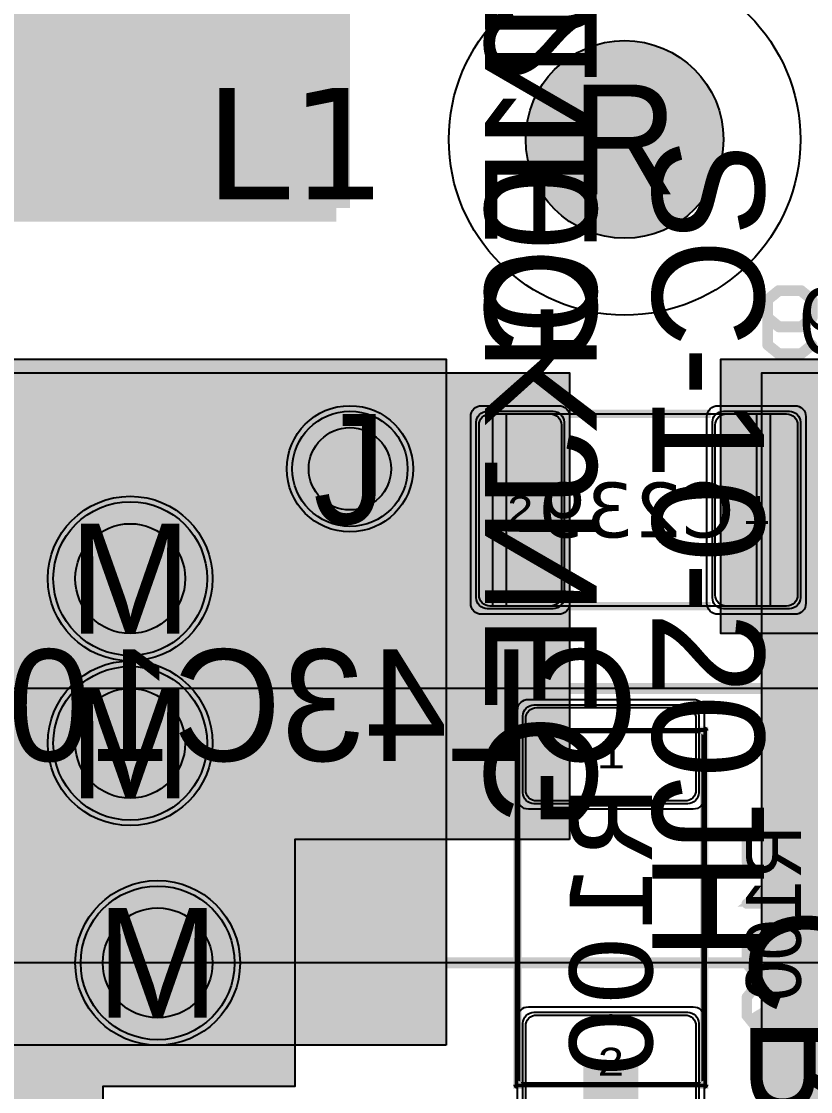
# Model space of a CAD drawing. Extents: x -23 to 289, y -67 to 135.
# Drawn here: x 38.77 to 53.14, y 10.16 to 29.65 of the extents above; entities that cross this region are included whole.
import ezdxf
from ezdxf.enums import TextEntityAlignment as Align

# ---------------------------------------------------------------- set-up
doc = ezdxf.new("R2010")
doc.units = 0
doc.header["$MEASUREMENT"] = 0
for name, color, linetype in [('ASSEMBLY_OUTLINES_BTM', 191, 'CONTINUOUS'), ('ASSEMBLY_OUTLINES_TOP', 102, 'CONTINUOUS'), ('ASSEMBLY_PART_NUMBERS_BTM', 191, 'CONTINUOUS'), ('ASSEMBLY_PART_NUMBERS_TOP', 102, 'CONTINUOUS'), ('ASSEMBLY_REF_DES_BTM', 191, 'CONTINUOUS'), ('ASSEMBLY_REF_DES_TOP', 102, 'CONTINUOUS'), ('DRILL_DRAWING', 21, 'CONTINUOUS'), ('GENERATED_SILKSCREEN_BTM', 255, 'CONTINUOUS'), ('GENERATED_SILKSCREEN_TOP', 140, 'CONTINUOUS'), ('MOUNTING_HOLE_PADS_LAYER14', 150, 'CONTINUOUS'), ('MOUNTING_HOLE_PADS_LAYER15', 230, 'CONTINUOUS'), ('MOUNTING_HOLES_LAYER_BOT17', 42, 'CONTINUOUS'), ('MOUNTING_HOLES_LAYER_TOP', 42, 'CONTINUOUS'), ('PART_PADS_SMD_BTM', 230, 'CONTINUOUS'), ('PIN_NUMBERS_BTM', 8, 'CONTINUOUS'), ('PIN_NUMBERS_TOP', 8, 'CONTINUOUS'), ('PLACEMENT_OUTLINES_BTM', 222, 'CONTINUOUS'), ('PLACEMENT_OUTLINES_TOP', 130, 'CONTINUOUS'), ('PLANE_DATA_LAYER_BOTTOM', 230, 'CONTINUOUS'), ('PLANE_DATA_LAYER_TOP', 150, 'CONTINUOUS'), ('PLANE_SHAPES_LAYER_BOTTOM', 230, 'CONTINUOUS'), ('PLANE_SHAPES_LAYER_TOP', 150, 'CONTINUOUS'), ('SILKSCREEN_OUTLINES_BTM', 211, 'CONTINUOUS'), ('SILKSCREEN_OUTLINES_TOP', 150, 'CONTINUOUS'), ('SILKSCREEN_REF_DES_BTM', 211, 'CONTINUOUS'), ('SOLDERMASK_PADS_BTM', 12, 'CONTINUOUS'), ('SOLDERMASK_PADS_TOP', 180, 'CONTINUOUS'), ('SOLDERPASTE_PADS_BTM', 12, 'CONTINUOUS'), ('TRACES_LAYER_BOTTOM', 230, 'CONTINUOUS')]:
    doc.layers.add(name, color=color, linetype=linetype)
doc.styles.add('COURIER_NEW', font='COUR.TTF')
doc.styles.add('VERDANA', font='verdana.TTF')
doc.styles.add('VERIBEST_GERBER_0', font='txt')

msp = doc.modelspace()

# ---------------------------------------------------------------- hatches: boundary and pattern name
at = {"layer": 'MOUNTING_HOLES_LAYER_BOT17'}
h = msp.add_hatch(color=256, dxfattribs=at)
edge = h.paths.add_edge_path()
edge.add_arc((49.75, 27.5), 1.8, 0, 360)
h = msp.add_hatch(color=256, dxfattribs=at)
edge = h.paths.add_edge_path()
edge.add_arc((44.75, 21.5), 0.75, 0, 360)
h = msp.add_hatch(color=256, dxfattribs=at)
edge = h.paths.add_edge_path()
edge.add_arc((40.75, 19.5), 1, 0, 360)
h = msp.add_hatch(color=256, dxfattribs=at)
edge = h.paths.add_edge_path()
edge.add_arc((40.75, 16.5), 1, 0, 360)
h = msp.add_hatch(color=256, dxfattribs=at)
edge = h.paths.add_edge_path()
edge.add_arc((41.25, 12.5), 1, 0, 360)
at = {"layer": 'MOUNTING_HOLES_LAYER_TOP'}
h = msp.add_hatch(color=256, dxfattribs=at)
edge = h.paths.add_edge_path()
edge.add_arc((49.75, 27.5), 1.8, 0, 360)
h = msp.add_hatch(color=256, dxfattribs=at)
edge = h.paths.add_edge_path()
edge.add_arc((44.75, 21.5), 0.75, 0, 360)
h = msp.add_hatch(color=256, dxfattribs=at)
edge = h.paths.add_edge_path()
edge.add_arc((40.75, 19.5), 1, 0, 360)
h = msp.add_hatch(color=256, dxfattribs=at)
edge = h.paths.add_edge_path()
edge.add_arc((40.75, 16.5), 1, 0, 360)
h = msp.add_hatch(color=256, dxfattribs=at)
edge = h.paths.add_edge_path()
edge.add_arc((41.25, 12.5), 1, 0, 360)
at = {"layer": 'PLANE_DATA_LAYER_BOTTOM'}
h = msp.add_hatch(color=256, dxfattribs=at)
h.paths.add_polyline_path([(48.75, 37.576235, -0.5495884529092114), (48.641391, 37.507271, 0.1102706804063819), (48.45, 37.55), (47.25, 37.55, 0.414213562373095), (46.8, 37.1), (46.8, 33.9, 0.414213562373095), (47.25, 33.45), (48.45, 33.45, 0.1102706804063819), (48.641391, 33.492729, -0.5495884529092114), (48.75, 33.423765), (48.75, 31.5762, -0.414213562373095), (48.6738, 31.5), (44.500008, 31.5, 0.414213562373095), (44.5, 31.499992), (44.5, 26.0762, -0.414213562373095), (44.4238, 26), (35.750008, 26, 0.414213562373095), (35.75, 25.999992), (35.75, 17.3262, -0.414213562373095), (35.6738, 17.25), (35.408639, 17.25, -0.6196474517591704), (35.347893, 17.372204, 0.1634754168601708), (35.5, 17.825), (35.5, 20.825, 0.414213562373095), (34.75, 21.575), (22.75, 21.575, 0.414213562373095), (22, 20.825), (22, 17.825, 0.1634754168601701), (22.152107, 17.372204, -0.6196474517591704), (22.091361, 17.25), (21.5762, 17.25, -0.414213562373095), (21.5, 17.3262), (21.5, 27.4238, -0.414213562373095), (21.5762, 27.5), (37.999992, 27.5, 0.414213562373095), (38, 27.500008), (38, 39.749992, 0.414213562373095), (37.999992, 39.75), (34.0762, 39.75, -0.414213562373095), (34, 39.8262), (34, 54.4238, -0.414213562373095), (34.0762, 54.5), (36.297938, 54.5, -0.414213562373095), (36.374138, 54.4238, -0.3481178070653989), (36.315369, 54.34962, 8.627133222483515), (37.184631, 54.34962, -0.3481178070653989), (37.125862, 54.4238, -0.414213562373095), (37.202062, 54.5), (39.749992, 54.5, 0.414213562373095), (39.75, 54.500008), (39.75, 60.4238, -0.414213562373095), (39.8262, 60.5), (48.4238, 60.5, -0.414213562373095), (48.5, 60.4238), (48.5, 55.5262, -0.414213562373095), (48.4238, 55.45), (48.35, 55.45, 0.414213562373095), (47.9, 55), (47.9, 53.600002, 0.0113121250404393), (47.900461, 53.579648, -0.0113128039267009), (47.900539, 53.576201), (47.900539, 53.5762, -0.414213562373095), (47.824339, 53.5), (46.000008, 53.5, 0.414213562373095), (46, 53.499992), (46, 37.750008, 0.414213562373095), (46.000008, 37.75), (48.6738, 37.75, -0.414213562373095), (48.75, 37.6738)], flags=0)
h.paths.add_polyline_path([(34.85, 42.5, -0.9999999999999999), (38.65, 42.5, -0.9999999999999999)], flags=0)
h.paths.add_polyline_path([(41.987, 37.057838, 2.7018286674560716), (39.513, 37.057838, -0.4597262686416266), (39.513, 36.942162, 2.70182866745607), (41.987, 36.942162, -0.4597262686416268)], flags=0)
h.paths.add_polyline_path([(39.35, 42.5, -0.9999999999999999), (43.15, 42.5, -0.9999999999999999)], flags=0)
h.paths.add_polyline_path([(43.2, 33.5, -0.9999999999999999), (46.3, 33.5, -0.9999999999999999)], flags=0)
h.paths.add_polyline_path([(45.56043, 57.586258, 0.7163993986891788), (48.25, 58.499999), (48.25, 58.500001, 0.7163993986891788), (45.56043, 59.413742, -0.4928320379335345), (45.43957, 59.413742, 0.4928325361211646), (43.06043, 59.413742, -0.4928320379335345), (42.93957, 59.413742, 0.7163993986891788), (40.25, 58.500001), (40.25, 58.499999, 0.7163993986891788), (42.93957, 57.586258, -0.4928320379335345), (43.06043, 57.586258, 0.4928325361211646), (45.43957, 57.586258, -0.4928320379335345)], flags=0)
h = msp.add_hatch(color=256, dxfattribs=at)
h.paths.add_polyline_path([(48.75, 22.826235, -0.5495884529091984), (48.641391, 22.757271, 0.1102706804063827), (48.45, 22.8), (47.25, 22.8, 0.414213562373095), (46.8, 22.35), (46.8, 19.15, 0.414213562373095), (47.25, 18.7), (48.45, 18.7, 0.1102706804063827), (48.641391, 18.742729, -0.5495884529091984), (48.75, 18.673765), (48.75, 17.5262, -0.414213562373095), (48.6738, 17.45), (48.1, 17.45, 0.414213562373095), (47.65, 17), (47.65, 15.6, 0.414213562373095), (48.1, 15.15), (48.6738, 15.15, -0.414213562373095), (48.75, 15.0738), (48.75, 14.8262, -0.414213562373095), (48.6738, 14.75), (43.750008, 14.75, 0.414213562373095), (43.75, 14.749992), (43.75, 10.3262, -0.414213562373095), (43.6738, 10.25), (40.250008, 10.25, 0.414213562373095), (40.25, 10.249992), (40.25, 0.8262, -0.414213562373095), (40.1738, 0.75), (37.8006, 0.75, -0.7527650843229169), (37.76009, 0.89074, 3.4742051530843248), (35.73991, 0.89074, -0.7527650843229169), (35.6994, 0.75), (33.230342, 0.75, -0.8128715780048824), (33.199868, 0.896041, 4.792273559791679), (31.800132, 0.896041, -0.8128715780048646), (31.769658, 0.75), (20.5762, 0.75, -0.414213562373095), (20.5, 0.8262), (20.5, 5.823834, -0.7996942034349959), (20.645032, 5.856523, 0.5604170451620436), (23.18957, 5.586258, -0.4928320379335695), (23.31043, 5.586258, 0.4928325361211643), (25.68957, 5.586258, -0.4928320379335695), (25.81043, 5.586258, 0.7163993986891787), (28.5, 6.499999), (28.5, 6.500001, 0.7163993986891787), (25.81043, 7.413742, -0.4928320379335696), (25.68957, 7.413742, 0.4928325361211643), (23.31043, 7.413742, -0.4928320379335696), (23.18957, 7.413742, 0.5604170451620436), (20.645032, 7.143477, -0.7996942034349959), (20.5, 7.176166), (20.5, 9.749992, 0.414213562373095), (20.499992, 9.75), (17.53156, 9.750002, -0.1989133663344645), (17.477678, 9.77232), (13.27232, 13.977678, -0.1989099556853627), (13.250002, 14.031559), (13.250002, 14.03156), (13.25, 23.249992, 0.414213562373095), (13.249992, 23.25), (11.027106, 23.25, -0.414213562373095), (10.950906, 23.3262, -0.1578452520741004), (10.965365, 23.37086, 0.3237649759328937), (10.965365, 25.12914, -0.1578452520741004), (10.950906, 25.1738, -0.414213562373095), (11.027106, 25.25), (13.249992, 25.25, 0.414213562373095), (13.25, 25.250008), (13.25, 28.999996), (13.249997, 29.000001), (11.500002, 30.749998, 0.2076843461898077), (11.499996, 30.75), (0.8262, 30.75, -0.414213562373095), (0.75, 30.8262), (0.75, 34.4238, -0.414213562373095), (0.8262, 34.5), (13.218438, 34.5, -0.1989133663344662), (13.27232, 34.477682), (15.47768, 32.272322, -0.1989099556853713), (15.499998, 32.218441), (15.499998, 32.21844), (15.5, 14.250004), (15.500003, 14.249999), (18.249998, 11.500002, 0.2076843462273114), (18.250004, 11.5), (21.499992, 11.5, 0.414213562373095), (21.5, 11.500008), (21.5, 14.9238, -0.414213562373095), (21.5762, 15), (38.249992, 15, 0.414213562373095), (38.25, 15.000008), (38.25, 23.1738, -0.414213562373095), (38.3262, 23.25), (48.6738, 23.25, -0.414213562373095), (48.75, 23.1738)], flags=0)
h.paths.add_polyline_path([(2.75, 32.65, -0.9999999999999999), (5.75, 32.65, -0.9999999999999999)], flags=0)
h.paths.add_polyline_path([(10.35, 31.15, 0.414213562373095), (11.25, 32.05), (11.25, 33.25, 0.414213562373095), (10.35, 34.15), (9.15, 34.15, 0.414213562373095), (8.25, 33.25), (8.25, 32.05, 0.414213562373095), (9.15, 31.15)], flags=0)
h.paths.add_polyline_path([(37.75, 10.6, 0.414213562373095), (38.65, 11.5), (38.65, 13.5, 0.414213562373095), (37.75, 14.4), (35.75, 14.4, 0.414213562373095), (34.85, 13.5), (34.85, 11.5, 0.414213562373095), (35.75, 10.6)], flags=0)
h.paths.add_polyline_path([(41.987, 18.057838, 2.7018286674560645), (39.513, 18.057838, -0.4597262686416451), (39.513, 17.942162, 2.7018286674560645), (41.987, 17.942162, -0.4597262686416451)], flags=0)
h.paths.add_polyline_path([(39.35, 12.5, -0.9999999999999999), (43.15, 12.5, -0.9999999999999999)], flags=0)
h.paths.add_polyline_path([(43.2, 21.5, -0.9999999999999999), (46.3, 21.5, -0.9999999999999999)], flags=0)
h = msp.add_hatch(color=256, dxfattribs=at)
h.paths.add_polyline_path([(65, 0.8262, -0.414213562373095), (64.9238, 0.75), (63.8006, 0.75, -0.7527650843229169), (63.76009, 0.89074, 3.4742051530843248), (61.73991, 0.89074, -0.7527650843229169), (61.6994, 0.75), (54.3262, 0.75, -0.414213562373095), (54.25, 0.8262), (54.25, 18.5), (51.5762, 18.5, -0.414213562373095), (51.5, 18.5762), (51.5, 18.6238, -0.414213562373095), (51.5762, 18.7), (52.75, 18.7, 0.414213562373095), (53.2, 19.15), (53.2, 20.812657, -0.8025640284482682), (53.345259, 20.844864, 4.51011873406487), (53.345259, 22.155136, -0.8025640284482682), (53.2, 22.187343), (53.2, 22.35, 0.414213562373095), (52.75, 22.8), (51.5762, 22.8, -0.414213562373095), (51.5, 22.8762), (51.5, 23.4238, -0.414213562373095), (51.5762, 23.5), (60.9238, 23.5, -0.414213562373095), (61, 23.4238), (61, 14.75), (64.9238, 14.75, -0.414213562373095), (65, 14.6738)], flags=0)
h.paths.add_polyline_path([(56.35, 12.5, -0.9999999999999999), (60.15, 12.5, -0.9999999999999999)], flags=0)
h.paths.add_polyline_path([(59.987, 18.057838, 2.7018286674560645), (57.513, 18.057838, -0.4597262686416451), (57.513, 17.942162, 2.7018286674560645), (59.987, 17.942162, -0.4597262686416451)], flags=0)
h.paths.add_polyline_path([(60.85, 12.5, -0.9999999999999999), (64.65, 12.5, -0.9999999999999999)], flags=0)
for points in [[(48.45, 22.35), (48.534562, 22.869361)], [(52.15, 22.35), (52.15, 22.8762)], [(47.25, 22.35), (46.87792, 22.72208)], [(44.75, 21.5), (43.564687, 22.613355)], [(44.75, 21.5), (45.935313, 22.613355)], [(44.75, 21.5), (43.600103, 20.350103)], [(44.75, 21.5), (45.899897, 20.350103)], [(40.75, 19.5), (39.352616, 20.897384)], [(40.75, 19.5), (42.147384, 20.897384)], [(52.75, 19.908816), (53.2762, 19.908816)], [(40.75, 19.5), (39.188749, 18.288446)], [(40.75, 19.5), (42.311251, 18.288446)], [(47.25, 19.15), (46.87792, 18.77792)], [(48.45, 19.15), (48.534552, 18.630638)], [(40.75, 16.5), (39.188771, 17.711581)], [(40.75, 16.5), (42.311251, 17.711554)], [(48.3625, 17), (48.3625, 17.5262)], [(40.75, 16.5), (39.352616, 15.102616)], [(40.75, 16.5), (42.147384, 15.102616)], [(48.1, 16.3), (47.5738, 16.3)], [(48.3625, 15.6), (48.3625, 15.0738)], [(41.25, 12.5), (42.557117, 13.982164)], [(41.25, 12.5), (39.767836, 13.807117)], [(41.25, 12.5), (39.942883, 11.017836)], [(41.25, 12.5), (42.732164, 11.192883)]]:
    msp.add_hatch(color=256, dxfattribs=at).paths.add_polyline_path(points, is_closed=False, flags=0)
at = {"layer": 'PLANE_DATA_LAYER_TOP'}
h = msp.add_hatch(color=256, dxfattribs=at)
h.paths.add_polyline_path([(46.75, 31.8262, -0.414213562373095), (46.6738, 31.75), (44.750008, 31.75, 0.414213562373095), (44.75, 31.749992), (44.75, 26.3262, -0.414213562373095), (44.6738, 26.25), (35.250008, 26.25, 0.414213562373095), (35.25, 26.249992), (35.25, 16.8262, -0.414213562373095), (35.1738, 16.75), (22.3262, 16.75, -0.414213562373095), (22.25, 16.8262), (22.25, 27.4238, -0.414213562373095), (22.3262, 27.5), (37.999992, 27.5, 0.414213562373095), (38, 27.500008), (38, 39.999992, 0.414213562373095), (37.999992, 40), (30.5762, 40, -0.414213562373095), (30.5, 40.0762), (30.5, 59.9238, -0.414213562373095), (30.5762, 60), (41.073834, 60, -0.7996942034349743), (41.106523, 59.854968, 0.2895657790381564), (40.25, 58.5), (40.25, 58.499999, 0.7163993986891788), (42.93957, 57.586258, -0.4928320379335345), (43.06043, 57.586258, 0.4928325361211646), (45.43957, 57.586258, -0.4928320379335345), (45.56043, 57.586258, 0.2203224273687478), (46.677484, 57.001754, -0.4001176215891376), (46.75, 56.925643)], flags=0)
h.paths.add_polyline_path([(34.85, 42.5, -0.9999999999999999), (38.65, 42.5, -0.9999999999999999)], flags=0)
h.paths.add_polyline_path([(34.85, 52.5, -0.9999999999999999), (38.65, 52.5, -0.9999999999999999)], flags=0)
h.paths.add_polyline_path([(41.987, 37.057838, 2.7018286674560716), (39.513, 37.057838, -0.4597262686416266), (39.513, 36.942162, 2.70182866745607), (41.987, 36.942162, -0.4597262686416268)], flags=0)
h.paths.add_polyline_path([(39.35, 42.5, -0.9999999999999999), (43.15, 42.5, -0.9999999999999999)], flags=0)
h.paths.add_polyline_path([(43.2, 33.5, -0.9999999999999999), (46.3, 33.5, -0.9999999999999999)], flags=0)
h = msp.add_hatch(color=256, dxfattribs=at)
h.paths.add_polyline_path([(70, 7.287401, -0.2284127343392126), (69.971271, 7.227795, 0.2284138651476177), (69.5, 6.250001), (69.5, 6.249999, 0.2284138651476178), (69.971271, 5.272205, -0.2284127343392126), (70, 5.212599), (70, 0.7112, -0.414213562373095), (69.9238, 0.635), (63.589977, 0.635, -0.8014810940491773), (63.557588, 0.780174, 4.482268136729678), (61.942412, 0.780174, -0.8014810940491773), (61.910023, 0.635), (52.3262, 0.635, -0.414213562373095), (52.25, 0.7112), (52.25, 4.999992, 0.414213562373095), (52.249992, 5), (30.5762, 5, -0.414213562373095), (30.5, 5.0762), (30.5, 10.999992, 0.414213562373095), (30.499992, 11), (17.750008, 11, 0.414213562373095), (17.75, 10.999992), (17.75, 7.924921, -0.5503665247059855), (17.641226, 7.856034, 0.3530343973598779), (15.81043, 7.413742, -0.4928320379335696), (15.68957, 7.413742, 0.4928325361211643), (13.31043, 7.413742, -0.4928320379335696), (13.18957, 7.413742, 0.2941350543383665), (11.66026, 7.961019, -0.4828313072042882), (11.566801, 8.035239), (11.566801, 8.03524, -0.1989099556853627), (11.589119, 8.089121), (12.477678, 8.97768, -0.1989133663344766), (12.53156, 8.999998), (12.999992, 9, 0.414213562373095), (13, 9.000008), (13, 27.249992, 0.414213562373095), (12.999992, 27.25), (10.855206, 27.25, -0.6711996299622623), (10.801776, 27.380529, 0.2010810572068504), (11.25, 28.45, 0.1680457102975164), (10.929485, 29.376722, -0.1680441423658298), (10.913203, 29.423799), (10.913203, 29.4238, -0.414213562373095), (10.989403, 29.5), (14.4238, 29.5, -0.414213562373095), (14.5, 29.4238), (14.5, 12.750008, 0.414213562373095), (14.500008, 12.75), (32.4238, 12.75, -0.414213562373095), (32.5, 12.6738), (32.5, 8.500008, 0.414213562373095), (32.500008, 8.5), (52.249992, 8.5, 0.414213562373095), (52.25, 8.500008), (52.25, 23.1738, -0.414213562373095), (52.3262, 23.25), (61.1738, 23.25, -0.414213562373095), (61.25, 23.1738), (61.25, 14.750008, 0.414213562373095), (61.250008, 14.75), (69.9238, 14.75, -0.414213562373095), (70, 14.6738)], flags=0)
h.paths.add_polyline_path([(53.2, 21.5, -0.9999999999999999), (56.3, 21.5, -0.9999999999999999)], flags=0)
h.paths.add_polyline_path([(56.35, 12.5, -0.9999999999999999), (60.15, 12.5, -0.9999999999999999)], flags=0)
h.paths.add_polyline_path([(59.987, 18.057838, 2.7018286674560645), (57.513, 18.057838, -0.4597262686416451), (57.513, 17.942162, 2.7018286674560645), (59.987, 17.942162, -0.4597262686416451)], flags=0)
h.paths.add_polyline_path([(60.85, 12.5, -0.9999999999999999), (64.65, 12.5, -0.9999999999999999)], flags=0)
h.paths.add_polyline_path([(66, 6.25, -0.9999999999999999), (68.5, 6.25, -0.9999999999999999)], flags=0)
h.paths.add_polyline_path([(66.25, 2.75, -0.9999999999999999), (69.75, 2.75, -0.9999999999999999)], flags=0)
h = msp.add_hatch(color=256, dxfattribs=at)
h.paths.add_polyline_path([(46.5, 11.0762, -0.414213562373095), (46.4238, 11), (42.62046, 11, -0.6751038026261607), (42.567617, 11.1311, 0.2038774971974063), (43.15, 12.499999), (43.15, 12.5, 0.9999999999999999), (39.35, 12.5), (39.35, 12.499999, 0.2038774971974063), (39.932383, 11.1311, -0.6751038026261607), (39.87954, 11), (38.629409, 11, -0.414213562373095), (38.553209, 11.0762), (38.553209, 11.076201, -0.1127397254818552), (38.560764, 11.109281, 0.1127427714443095), (38.65, 11.5), (38.65, 13.5, 0.414213562373095), (37.75, 14.4), (35.75, 14.4, 0.414213562373095), (34.85, 13.5), (34.85, 11.5, 0.1127427714443095), (34.939236, 11.109281, -0.1127397254818552), (34.946791, 11.076201), (34.946791, 11.0762, -0.414213562373095), (34.870591, 11), (34.5762, 11, -0.414213562373095), (34.5, 11.0762), (34.5, 15.1738, -0.414213562373095), (34.5762, 15.25), (37.749992, 15.25, 0.414213562373095), (37.75, 15.250008), (37.75, 23.4238, -0.414213562373095), (37.8262, 23.5), (46.4238, 23.5, -0.414213562373095), (46.5, 23.4238)], flags=0)
h.paths.add_polyline_path([(41.987, 18.057838, 2.7018286674560645), (39.513, 18.057838, -0.4597262686416451), (39.513, 17.942162, 2.7018286674560645), (41.987, 17.942162, -0.4597262686416451)], flags=0)
h.paths.add_polyline_path([(43.2, 21.5, -0.9999999999999999), (46.3, 21.5, -0.9999999999999999)], flags=0)
for points in [[(44.75, 21.5), (43.600103, 22.649897)], [(44.75, 21.5), (45.863355, 22.685313)], [(44.75, 21.5), (43.600103, 20.350103)], [(44.75, 21.5), (45.863355, 20.314687)], [(40.75, 19.5), (39.352616, 20.897384)], [(40.75, 19.5), (42.147384, 20.897384)], [(40.75, 19.5), (39.188749, 18.288446)], [(40.75, 19.5), (42.311251, 18.288446)], [(40.75, 16.5), (39.188771, 17.711581)], [(40.75, 16.5), (42.311251, 17.711554)], [(40.75, 16.5), (39.352616, 15.102616)], [(40.75, 16.5), (42.147384, 15.102616)], [(41.25, 12.5), (42.117983, 14.27538)], [(41.25, 12.5), (39.450535, 13.31688)], [(41.25, 12.5), (43.07208, 11.734891)]]:
    msp.add_hatch(color=256, dxfattribs=at).paths.add_polyline_path(points, is_closed=False, flags=0)
at = {"layer": 'PLANE_SHAPES_LAYER_BOTTOM'}
for points in [[(48.75, 14.75), (43.75, 14.75), (43.75, 10.25), (40.25, 10.25), (40.25, 0.75), (20.5, 0.75), (20.5, 9.75), (17.5, 9.75), (13.25, 14), (13.25, 34.5), (15.5, 32.25), (15.5, 14.25), (18.25, 11.5), (21.5, 11.5), (21.5, 15), (38.25, 15), (38.25, 23.25), (48.75, 23.25)], [(65, 0.75), (54.25, 0.75), (54.25, 18.5), (51.5, 18.5), (51.5, 23.5), (61, 23.5), (61, 14.75), (65, 14.75)]]:
    msp.add_hatch(color=256, dxfattribs=at).paths.add_polyline_path(points, flags=0)
at = {"layer": 'PLANE_SHAPES_LAYER_TOP'}
for points in [[(46.5, 11), (34.5, 11), (34.5, 15.25), (37.75, 15.25), (37.75, 23.5), (46.5, 23.5)], [(70, 0.5), (52.25, 0.5), (52.25, 23.25), (61.25, 23.25), (61.25, 14.75), (70, 14.75)]]:
    msp.add_hatch(color=256, dxfattribs=at).paths.add_polyline_path(points, flags=0)

# ---------------------------------------------------------------- linework, layer by layer
at = {"layer": 'ASSEMBLY_OUTLINES_BTM'}
msp.add_lwpolyline([(47.35, 19), (47.35, 22.5), (52.15, 22.5), (52.15, 19)], close=True, dxfattribs=at)
at = {"layer": 'ASSEMBLY_OUTLINES_BTM', "const_width": 0.1}
msp.add_lwpolyline([(47.8, 10.28), (47.8, 16.73), (51.2, 16.73), (51.2, 10.28)], close=True, dxfattribs=at)
at = {"layer": 'ASSEMBLY_OUTLINES_TOP', "const_width": 0.2}
msp.add_lwpolyline([(24.25, 27.5, -1), (75.25, 27.5, -1)], format="xyb", close=True, dxfattribs=at)
for points in [[(27.75, 12.5), (27.75, 42.5), (71.75, 42.5), (71.75, 12.5)], [(34.75, 17.5), (34.75, 37.5), (64.75, 37.5), (64.75, 17.5)]]:
    msp.add_lwpolyline(points, close=True, dxfattribs=at)
at = {"layer": 'GENERATED_SILKSCREEN_BTM', "const_width": 0.15}
for points in [[(52.976, 23.5744), (53.1776, 23.7388), (53.1812, 23.7412), (53.1836, 23.7448), (53.1848, 23.752), (53.1836, 23.7604), (53.18, 23.7688), (53.174, 23.7748), (53.1668, 23.7796), (53.1584, 23.7808), (53.15, 23.7784), (52.9544, 23.6188), (52.5668, 23.6188), (52.3796, 23.77), (52.3796, 24.2008), (52.5428, 24.0688), (52.5476, 24.0664), (52.5488, 24.0652), (52.5524, 24.064), (52.5572, 24.064), (52.9616, 24.064), (52.9664, 24.064), (52.9736, 24.0664), (52.976, 24.0688), (53.1776, 24.232), (53.1812, 24.2332), (53.1824, 24.2356), (53.1848, 24.2392), (53.1872, 24.2476), (53.1884, 24.2524), (53.1884, 24.5812), (53.1872, 24.5872), (53.1848, 24.592), (53.1824, 24.5956), (53.1812, 24.5968), (53.1776, 24.6004), (52.976, 24.7648), (52.9712, 24.766), (52.9688, 24.7672), (52.9664, 24.7684), (52.9616, 24.7696), (52.5572, 24.7696), (52.5524, 24.7684), (52.55, 24.7672), (52.5464, 24.766), (52.5416, 24.7648), (52.34, 24.6004), (52.3364, 24.5944), (52.3352, 24.5896), (52.3328, 24.586), (52.3316, 24.5812), (52.3316, 23.758), (52.3328, 23.7544), (52.3352, 23.746), (52.3364, 23.7436), (52.34, 23.7388), (52.5416, 23.5744), (52.5476, 23.572), (52.5488, 23.5708), (52.5524, 23.5708), (52.5536, 23.5696), (52.5548, 23.5696), (52.5572, 23.5696), (52.9616, 23.5696), (52.9664, 23.5708), (52.9712, 23.572), (52.976, 23.5744)], [(53.1392, 24.5692), (53.1392, 24.2644), (52.9544, 24.112), (52.5668, 24.112), (52.3796, 24.2644), (52.3796, 24.5692), (52.5668, 24.7204), (52.9544, 24.7204), (53.1392, 24.5692)], [(52.336, 14.1565), (52.334, 14.1535), (52.329, 14.1525), (52.324, 14.1495), (52.319, 14.1495), (52.113, 14.1495), (52.108, 14.1495), (52.105, 14.1525), (52.102, 14.1525), (52.101, 14.1535), (52.1, 14.1545), (52.097, 14.1565), (51.96, 14.3265), (51.958, 14.3315), (51.957, 14.3345), (51.956, 14.3395), (51.956, 14.8435), (51.958, 14.8525), (51.963, 14.8575), (51.969, 14.8635), (51.976, 14.8655), (52.936, 14.8655), (52.944, 14.8635), (52.949, 14.8585), (52.952, 14.8525), (52.953, 14.8455), (52.952, 14.8375), (52.949, 14.8305), (52.944, 14.8255), (52.936, 14.8235), (52.476, 14.8235), (52.476, 14.3535), (52.942, 14.1895), (52.949, 14.1855), (52.953, 14.1785), (52.954, 14.1705), (52.952, 14.1645), (52.949, 14.1585), (52.943, 14.1535), (52.937, 14.1505), (52.929, 14.1525), (52.463, 14.3165), (52.336, 14.1565)], [(51.997, 14.8235), (51.997, 14.3445), (52.123, 14.1895), (52.309, 14.1895), (52.436, 14.3445), (52.436, 14.8235), (51.997, 14.8235)], [(52.915, 13.7755), (52.917, 13.7835), (52.921, 13.7875), (52.928, 13.7905), (52.936, 13.7915), (52.943, 13.7905), (52.95, 13.7875), (52.955, 13.7835), (52.956, 13.7755), (52.956, 13.3855), (52.955, 13.3785), (52.95, 13.3725), (52.943, 13.3695), (52.936, 13.3685), (52.928, 13.3695), (52.921, 13.3725), (52.917, 13.3785), (52.915, 13.3855), (52.915, 13.5615), (51.976, 13.5615), (51.969, 13.5625), (51.964, 13.5655), (51.961, 13.5705), (51.96, 13.5775), (51.959, 13.5825), (51.959, 13.5875), (51.961, 13.5915), (51.965, 13.5955), (52.239, 13.7905), (52.246, 13.7935), (52.253, 13.7935), (52.259, 13.7905), (52.264, 13.7855), (52.268, 13.7795), (52.27, 13.7725), (52.27, 13.7685), (52.268, 13.7655), (52.266, 13.7625), (52.263, 13.7605), (52.039, 13.6005), (52.915, 13.6005), (52.915, 13.7755)], [(52.097, 13.0005), (51.96, 12.8325), (51.959, 12.8285), (51.958, 12.8255), (51.957, 12.8245), (51.956, 12.8205), (51.956, 12.4835), (51.957, 12.4795), (51.957, 12.4785), (51.958, 12.4775), (51.959, 12.4745), (51.96, 12.4705), (52.097, 12.3025), (52.102, 12.2995), (52.106, 12.2985), (52.109, 12.2965), (52.113, 12.2955), (52.799, 12.2955), (52.802, 12.2965), (52.809, 12.2985), (52.811, 12.2995), (52.815, 12.3025), (52.952, 12.4705), (52.953, 12.4745), (52.954, 12.4765), (52.955, 12.4785), (52.956, 12.4805), (52.956, 12.4835), (52.956, 12.8205), (52.955, 12.8245), (52.954, 12.8285), (52.952, 12.8325), (52.815, 13.0005), (52.813, 13.0025), (52.812, 13.0045), (52.809, 13.0065), (52.802, 13.0085), (52.799, 13.0095), (52.113, 13.0095), (52.109, 13.0085), (52.106, 13.0065), (52.102, 13.0045), (52.097, 13.0005)], [(52.123, 12.9685), (52.789, 12.9685), (52.839, 12.9095), (52.05, 12.4255), (51.997, 12.4915), (51.997, 12.8145), (52.123, 12.9685)], [(52.865, 12.8775), (52.915, 12.8145), (52.915, 12.4915), (52.789, 12.3355), (52.123, 12.3355), (52.076, 12.3945), (52.865, 12.8775)], [(52.097, 12.0555), (51.96, 11.8875), (51.959, 11.8835), (51.958, 11.8805), (51.957, 11.8795), (51.956, 11.8755), (51.956, 11.5385), (51.957, 11.5345), (51.957, 11.5335), (51.958, 11.5325), (51.959, 11.5295), (51.96, 11.5255), (52.097, 11.3575), (52.102, 11.3545), (52.106, 11.3535), (52.109, 11.3515), (52.113, 11.3505), (52.799, 11.3505), (52.802, 11.3515), (52.809, 11.3535), (52.811, 11.3545), (52.815, 11.3575), (52.952, 11.5255), (52.953, 11.5295), (52.954, 11.5315), (52.955, 11.5335), (52.956, 11.5355), (52.956, 11.5385), (52.956, 11.8755), (52.955, 11.8795), (52.954, 11.8835), (52.952, 11.8875), (52.815, 12.0555), (52.813, 12.0575), (52.812, 12.0595), (52.809, 12.0615), (52.802, 12.0635), (52.799, 12.0645), (52.113, 12.0645), (52.109, 12.0635), (52.106, 12.0615), (52.102, 12.0595), (52.097, 12.0555)], [(52.123, 12.0235), (52.789, 12.0235), (52.839, 11.9645), (52.05, 11.4805), (51.997, 11.5465), (51.997, 11.8695), (52.123, 12.0235)], [(52.865, 11.9325), (52.915, 11.8695), (52.915, 11.5465), (52.789, 11.3905), (52.123, 11.3905), (52.076, 11.4495), (52.865, 11.9325)]]:
    msp.add_lwpolyline(points, dxfattribs=at)
for points in [[(51.319515, 22.500005, 1.10969e-05), (51.319508, 22.499995), (48.680492, 22.499995, 1.10969e-05), (48.680485, 22.500005), (51.319515, 22.500005)], [(51.319515, 18.999995), (48.680485, 18.999995, 1.10969e-05), (48.680492, 19.000005), (51.319508, 19.000005, 1.10969e-05), (51.319515, 18.999995)], [(47.825, 16.729995), (47.800005, 16.729995), (47.800005, 10.280005), (47.825, 10.280005), (47.825, 10.279995), (47.8, 10.279995, -0.4142135624), (47.799995, 10.28), (47.799995, 16.73, -0.4142135624), (47.8, 16.730005), (47.825, 16.730005), (47.825, 16.729995)], [(51.200005, 10.28, -0.4142135624), (51.2, 10.279995), (51.175, 10.279995), (51.175, 10.280005), (51.199995, 10.280005), (51.199995, 16.729995), (51.175, 16.729995), (51.175, 16.730005), (51.2, 16.730005, -0.4142135624), (51.200005, 16.73), (51.200005, 10.28)]]:
    msp.add_lwpolyline(points, format="xyb", dxfattribs=at)
at = {"layer": 'GENERATED_SILKSCREEN_TOP', "const_width": 0.15}
for points in [[(70.371593, 12.499995, -0.5091750118), (29.128407, 12.499995), (27.75, 12.499995, -0.4142135624), (27.749995, 12.5), (27.749995, 14.606202, -0.0486281941), (25.673935, 19.098016, 7.3706e-06), (25.673941, 19.098027, 0.0486281166), (27.749995, 14.606221), (27.749995, 30.658901, 1.06046e-05), (27.750005, 30.658916), (27.750005, 14.606204, 0.0246930639), (29.128412, 12.500005), (35.275, 12.500005), (35.275, 12.499995), (29.128419, 12.499995, 0.5091748375), (70.371581, 12.499995)], [(39.665742, 17.500005, 2.2803e-06), (39.665733, 17.499995), (34.75, 17.499995, -0.4142135624), (34.749995, 17.5), (34.749995, 30.658901, 1.06046e-05), (34.750005, 30.658916), (34.750005, 17.500005), (39.665742, 17.500005)], [(57.665742, 17.500005, 2.2803e-06), (57.665733, 17.499995), (41.834267, 17.499995, 2.2803e-06), (41.834258, 17.500005), (57.665742, 17.500005)], [(39.775, 12.500055, 9.322e-06), (39.775, 12.5, 9.322e-06), (39.775, 12.499945), (39.775, 12.499995), (38.225, 12.499995), (38.225, 12.500005), (39.775, 12.500005), (39.775, 12.500055)], [(56.775, 12.500055, 9.322e-06), (56.775, 12.5, 9.322e-06), (56.775, 12.499945), (56.775, 12.499995), (42.725, 12.499995), (42.725, 12.5), (42.725, 12.500005), (56.775, 12.500005), (56.775, 12.500055)]]:
    msp.add_lwpolyline(points, format="xyb", dxfattribs=at)
at = {"layer": 'MOUNTING_HOLE_PADS_LAYER14'}
for centre, radius in [((49.75, 27.5), 3.2), ((44.75, 21.5), 1.05), ((40.75, 19.5), 1.4), ((40.75, 16.5), 1.4), ((41.25, 12.5), 1.4)]:
    msp.add_circle(centre, radius, dxfattribs=at)
at = {"layer": 'MOUNTING_HOLE_PADS_LAYER15'}
for centre, radius in [((49.75, 27.5), 3.2), ((44.75, 21.5), 1.05), ((40.75, 19.5), 1.4), ((40.75, 16.5), 1.4), ((41.25, 12.5), 1.4)]:
    msp.add_circle(centre, radius, dxfattribs=at)
at = {"layer": 'MOUNTING_HOLES_LAYER_BOT17'}
for centre, radius in [((49.75, 27.5), 1.8), ((44.75, 21.5), 0.75), ((40.75, 19.5), 1), ((40.75, 16.5), 1), ((41.25, 12.5), 1)]:
    msp.add_circle(centre, radius, dxfattribs=at)
at = {"layer": 'MOUNTING_HOLES_LAYER_TOP'}
for centre, radius in [((49.75, 27.5), 1.8), ((44.75, 21.5), 0.75), ((40.75, 19.5), 1), ((40.75, 16.5), 1), ((41.25, 12.5), 1)]:
    msp.add_circle(centre, radius, dxfattribs=at)
at = {"layer": 'PART_PADS_SMD_BTM'}
for points in [[(47.25, 18.95, -0.4142135624), (47.05, 19.15), (47.05, 22.35, -0.4142135624), (47.25, 22.55), (48.45, 22.55, -0.4142135624), (48.65, 22.35), (48.65, 19.15, -0.4142135624), (48.45, 18.95)], [(51.55, 18.95, -0.4142135624), (51.35, 19.15), (51.35, 22.35, -0.4142135624), (51.55, 22.55), (52.75, 22.55, -0.4142135624), (52.95, 22.35), (52.95, 19.15, -0.4142135624), (52.75, 18.95)], [(51.1, 15.6, -0.4142135624), (50.9, 15.4), (48.1, 15.4, -0.4142135624), (47.9, 15.6), (47.9, 17, -0.4142135624), (48.1, 17.2), (50.9, 17.2, -0.4142135624), (51.1, 17)], [(51.1, 10, -0.4142135624), (50.9, 9.8), (48.1, 9.8, -0.4142135624), (47.9, 10), (47.9, 11.4, -0.4142135624), (48.1, 11.6), (50.9, 11.6, -0.4142135624), (51.1, 11.4)]]:
    msp.add_lwpolyline(points, format="xyb", close=True, dxfattribs=at)
at = {"layer": 'PLACEMENT_OUTLINES_BTM'}
for points in [[(47.6, 19), (47.6, 22.5), (52.4, 22.5), (52.4, 19)], [(47.8, 10.28), (47.8, 16.73), (51.2, 16.73), (51.2, 10.28)]]:
    msp.add_lwpolyline(points, close=True, dxfattribs=at)
at = {"layer": 'PLACEMENT_OUTLINES_TOP'}
msp.add_circle((49.75, 27.5), 25.5, dxfattribs=at)
at = {"layer": 'PLANE_DATA_LAYER_BOTTOM'}
for points, const_width in [([(44.75, 21.5), (43.564687, 22.613355)], 0.75), ([(44.75, 21.5), (45.935313, 22.613355)], 0.75), ([(47.25, 22.35), (46.87792, 22.72208)], 0.25), ([(48.45, 22.35), (48.534562, 22.869361)], 0.25), ([(52.15, 22.35), (52.15, 22.8762)], 0.25), ([(44.75, 21.5), (43.600103, 20.350103)], 0.75), ([(44.75, 21.5), (45.899897, 20.350103)], 0.75), ([(40.75, 19.5), (39.352616, 20.897384)], 0.75), ([(40.75, 19.5), (42.147384, 20.897384)], 0.75), ([(52.75, 19.908816), (53.2762, 19.908816)], 0.25), ([(40.75, 19.5), (39.188749, 18.288446)], 0.75), ([(40.75, 19.5), (42.311251, 18.288446)], 0.75), ([(47.25, 19.15), (46.87792, 18.77792)], 0.25), ([(48.45, 19.15), (48.534552, 18.630638)], 0.25), ([(40.75, 16.5), (39.188771, 17.711581)], 0.75), ([(40.75, 16.5), (42.311251, 17.711554)], 0.75), ([(48.3625, 17), (48.3625, 17.5262)], 0.25), ([(40.75, 16.5), (39.352616, 15.102616)], 0.75), ([(40.75, 16.5), (42.147384, 15.102616)], 0.75), ([(48.1, 16.3), (47.5738, 16.3)], 0.25), ([(48.3625, 15.6), (48.3625, 15.0738)], 0.25), ([(41.25, 12.5), (42.557117, 13.982164)], 0.75), ([(41.25, 12.5), (39.767836, 13.807117)], 0.75), ([(37.75, 12.5), (38.7262, 12.5)], 0.75), ([(41.25, 12.5), (39.942883, 11.017836)], 0.75), ([(41.25, 12.5), (42.732164, 11.192883)], 0.75)]:
    msp.add_lwpolyline(points, dxfattribs=dict(at, const_width=const_width))
at = {"layer": 'PLANE_DATA_LAYER_TOP', "const_width": 0.75}
for points in [[(44.75, 21.5), (43.600103, 22.649897)], [(44.75, 21.5), (45.863355, 22.685313)], [(44.75, 21.5), (43.600103, 20.350103)], [(44.75, 21.5), (45.863355, 20.314687)], [(40.75, 19.5), (39.352616, 20.897384)], [(40.75, 19.5), (42.147384, 20.897384)], [(40.75, 19.5), (39.188749, 18.288446)], [(40.75, 19.5), (42.311251, 18.288446)], [(40.75, 16.5), (39.188771, 17.711581)], [(40.75, 16.5), (42.311251, 17.711554)], [(40.75, 16.5), (39.352616, 15.102616)], [(40.75, 16.5), (42.147384, 15.102616)], [(41.25, 12.5), (42.117983, 14.27538)], [(37.75, 13.5), (38.440278, 14.190278)], [(41.25, 12.5), (39.450535, 13.31688)], [(41.25, 12.5), (43.07208, 11.734891)], [(37.75, 11.5), (38.724916, 11.449948)]]:
    msp.add_lwpolyline(points, dxfattribs=at)
at = {"layer": 'PLANE_SHAPES_LAYER_BOTTOM'}
for points in [[(48.75, 14.75), (43.75, 14.75), (43.75, 10.25), (40.25, 10.25), (40.25, 0.75), (20.5, 0.75), (20.5, 9.75), (17.5, 9.75), (13.25, 14), (13.25, 34.5), (15.5, 32.25), (15.5, 14.25), (18.25, 11.5), (21.5, 11.5), (21.5, 15), (38.25, 15), (38.25, 23.25), (48.75, 23.25)], [(65, 0.75), (54.25, 0.75), (54.25, 18.5), (51.5, 18.5), (51.5, 23.5), (61, 23.5), (61, 14.75), (65, 14.75)]]:
    msp.add_lwpolyline(points, close=True, dxfattribs=at)
msp.add_solid([(38, 26), (44.5, 26), (38, 31.5), (44.5, 31.5)], dxfattribs=at)
at = {"layer": 'PLANE_SHAPES_LAYER_TOP'}
for points in [[(46.5, 11), (34.5, 11), (34.5, 15.25), (37.75, 15.25), (37.75, 23.5), (46.5, 23.5)], [(70, 0.5), (52.25, 0.5), (52.25, 23.25), (61.25, 23.25), (61.25, 14.75), (70, 14.75)]]:
    msp.add_lwpolyline(points, close=True, dxfattribs=at)
for points in [[(38, 27.5), (44.75, 27.5), (38, 31.75), (44.75, 31.75)], [(35.25, 26.25), (44.75, 26.25), (35.25, 27.5), (44.75, 27.5)]]:
    msp.add_solid(points, dxfattribs=at)
at = {"layer": 'SILKSCREEN_OUTLINES_BTM'}
for points in [[(47.6, 19), (47.6, 22.5), (52.4, 22.5), (52.4, 19)], [(47.8, 10.28), (47.8, 16.73), (51.2, 16.73), (51.2, 10.28)]]:
    msp.add_lwpolyline(points, close=True, dxfattribs=at)
at = {"layer": 'SILKSCREEN_OUTLINES_TOP'}
for points in [[(27.75, 12.5), (27.75, 42.5), (71.75, 42.5), (71.75, 12.5)], [(34.75, 17.5), (34.75, 37.5), (64.75, 37.5), (64.75, 17.5)]]:
    msp.add_lwpolyline(points, close=True, dxfattribs=at)
msp.add_circle((49.75, 27.5), 25.5, dxfattribs=at)
at = {"layer": 'SOLDERMASK_PADS_BTM'}
for points in [[(47.15, 18.85, -0.4142135624), (46.95, 19.05), (46.95, 22.45, -0.4142135624), (47.15, 22.65), (48.55, 22.65, -0.4142135624), (48.75, 22.45), (48.75, 19.05, -0.4142135624), (48.55, 18.85)], [(51.45, 18.85, -0.4142135624), (51.25, 19.05), (51.25, 22.45, -0.4142135624), (51.45, 22.65), (52.85, 22.65, -0.4142135624), (53.05, 22.45), (53.05, 19.05, -0.4142135624), (52.85, 18.85)], [(51.2, 15.5, -0.4142135624), (51, 15.3), (48, 15.3, -0.4142135624), (47.8, 15.5), (47.8, 17.1, -0.4142135624), (48, 17.3), (51, 17.3, -0.4142135624), (51.2, 17.1)], [(51.2, 9.9, -0.4142135624), (51, 9.7), (48, 9.7, -0.4142135624), (47.8, 9.9), (47.8, 11.5, -0.4142135624), (48, 11.7), (51, 11.7, -0.4142135624), (51.2, 11.5)]]:
    msp.add_lwpolyline(points, format="xyb", close=True, dxfattribs=at)
for centre, radius in [((44.75, 21.5), 1.15), ((40.75, 19.5), 1.5), ((40.75, 16.5), 1.5), ((41.25, 12.5), 1.5)]:
    msp.add_circle(centre, radius, dxfattribs=at)
at = {"layer": 'SOLDERMASK_PADS_TOP'}
for centre, radius in [((44.75, 21.5), 1.15), ((40.75, 19.5), 1.5), ((40.75, 16.5), 1.5), ((41.25, 12.5), 1.5)]:
    msp.add_circle(centre, radius, dxfattribs=at)
at = {"layer": 'SOLDERPASTE_PADS_BTM'}
for points in [[(47.3, 19, -0.4142135624), (47.1, 19.2), (47.1, 22.3, -0.4142135624), (47.3, 22.5), (48.4, 22.5, -0.4142135624), (48.6, 22.3), (48.6, 19.2, -0.4142135624), (48.4, 19)], [(51.6, 19, -0.4142135624), (51.4, 19.2), (51.4, 22.3, -0.4142135624), (51.6, 22.5), (52.7, 22.5, -0.4142135624), (52.9, 22.3), (52.9, 19.2, -0.4142135624), (52.7, 19)], [(51.05, 15.65, -0.4142135624), (50.85, 15.45), (48.15, 15.45, -0.4142135624), (47.95, 15.65), (47.95, 16.95, -0.4142135624), (48.15, 17.15), (50.85, 17.15, -0.4142135624), (51.05, 16.95)], [(51.05, 10.05, -0.4142135624), (50.85, 9.85), (48.15, 9.85, -0.4142135624), (47.95, 10.05), (47.95, 11.35, -0.4142135624), (48.15, 11.55), (50.85, 11.55, -0.4142135624), (51.05, 11.35)]]:
    msp.add_lwpolyline(points, format="xyb", close=True, dxfattribs=at)
at = {"layer": 'TRACES_LAYER_BOTTOM', "const_width": 1}
msp.add_lwpolyline([(49.5, 7.3), (49.5, 10.7)], dxfattribs=at)

# ---------------------------------------------------------------- texts
at = {"layer": 'ASSEMBLY_PART_NUMBERS_BTM', "style": 'VERIBEST_GERBER_0', "text_generation_flag": 2}
for s, p in [('CRCW2512100KJNEG', (47.21, 51.5)), ('CRCW2512100KJNEG', (47.21, 43)), ('CRCW251275K0JNEG', (52.04, 13.5))]:
    msp.add_text(s, height=2.032, rotation=90, dxfattribs=at).set_placement(p, align=Align.TOP_LEFT)
msp.add_text('CL43C102JIHNNNE', height=2.032, dxfattribs=at).set_placement((50, 18.21), align=Align.TOP_LEFT)
at = {"layer": 'ASSEMBLY_PART_NUMBERS_TOP', "style": 'VERIBEST_GERBER_0'}
msp.add_text('SC-10-20JH', height=2.032, rotation=270, dxfattribs=at).set_placement((52.29, 27.5), align=Align.TOP_LEFT)
at = {"layer": 'ASSEMBLY_REF_DES_BTM', "style": 'VERDANA', "text_generation_flag": 2}
msp.add_text('C239', height=1, dxfattribs=at).set_placement((51.75, 21.25), align=Align.TOP_LEFT)
msp.add_text('R100', height=1.5, rotation=90, dxfattribs=at).set_placement((48.75, 15.75), align=Align.TOP_LEFT)
at = {"layer": 'ASSEMBLY_REF_DES_TOP', "style": 'VERDANA'}
msp.add_text('L1', height=2.03, dxfattribs=at).set_placement((42.101966, 28.438914), align=Align.TOP_LEFT)
at = {"layer": 'DRILL_DRAWING', "style": 'VERIBEST_GERBER_0'}
for s, p in [('R', (49.75, 27.5)), ('J', (44.75, 21.5)), ('M', (40.75, 19.5)), ('M', (40.75, 16.5)), ('M', (41.25, 12.5))]:
    msp.add_text(s, height=2, dxfattribs=at).set_placement(p, align=Align.MIDDLE_CENTER)
at = {"layer": 'PIN_NUMBERS_BTM', "style": 'COURIER_NEW'}
for s, p in [('2', (47.85, 20.75)), ('1', (52.15, 20.75)), ('1', (49.5, 16.3)), ('2', (49.5, 10.7))]:
    msp.add_text(s, height=0.508, dxfattribs=at).set_placement(p, align=Align.MIDDLE_CENTER)
at = {"layer": 'PIN_NUMBERS_TOP', "style": 'COURIER_NEW'}
for s, p in [('2', (47.85, 20.75)), ('1', (52.15, 20.75)), ('1', (49.5, 16.3)), ('2', (49.5, 10.7))]:
    msp.add_text(s, height=0.508, dxfattribs=at).set_placement(p, align=Align.MIDDLE_CENTER)
at = {"layer": 'SILKSCREEN_REF_DES_BTM', "style": 'VERIBEST_GERBER_0', "text_generation_flag": 2}
msp.add_text('C239', height=1.2, dxfattribs=at).set_placement((56.75, 24.79), align=Align.TOP_LEFT)
msp.add_text('R100', height=1, rotation=90, dxfattribs=at).set_placement((51.96, 15), align=Align.TOP_LEFT)

doc.saveas('drawing.dxf')
